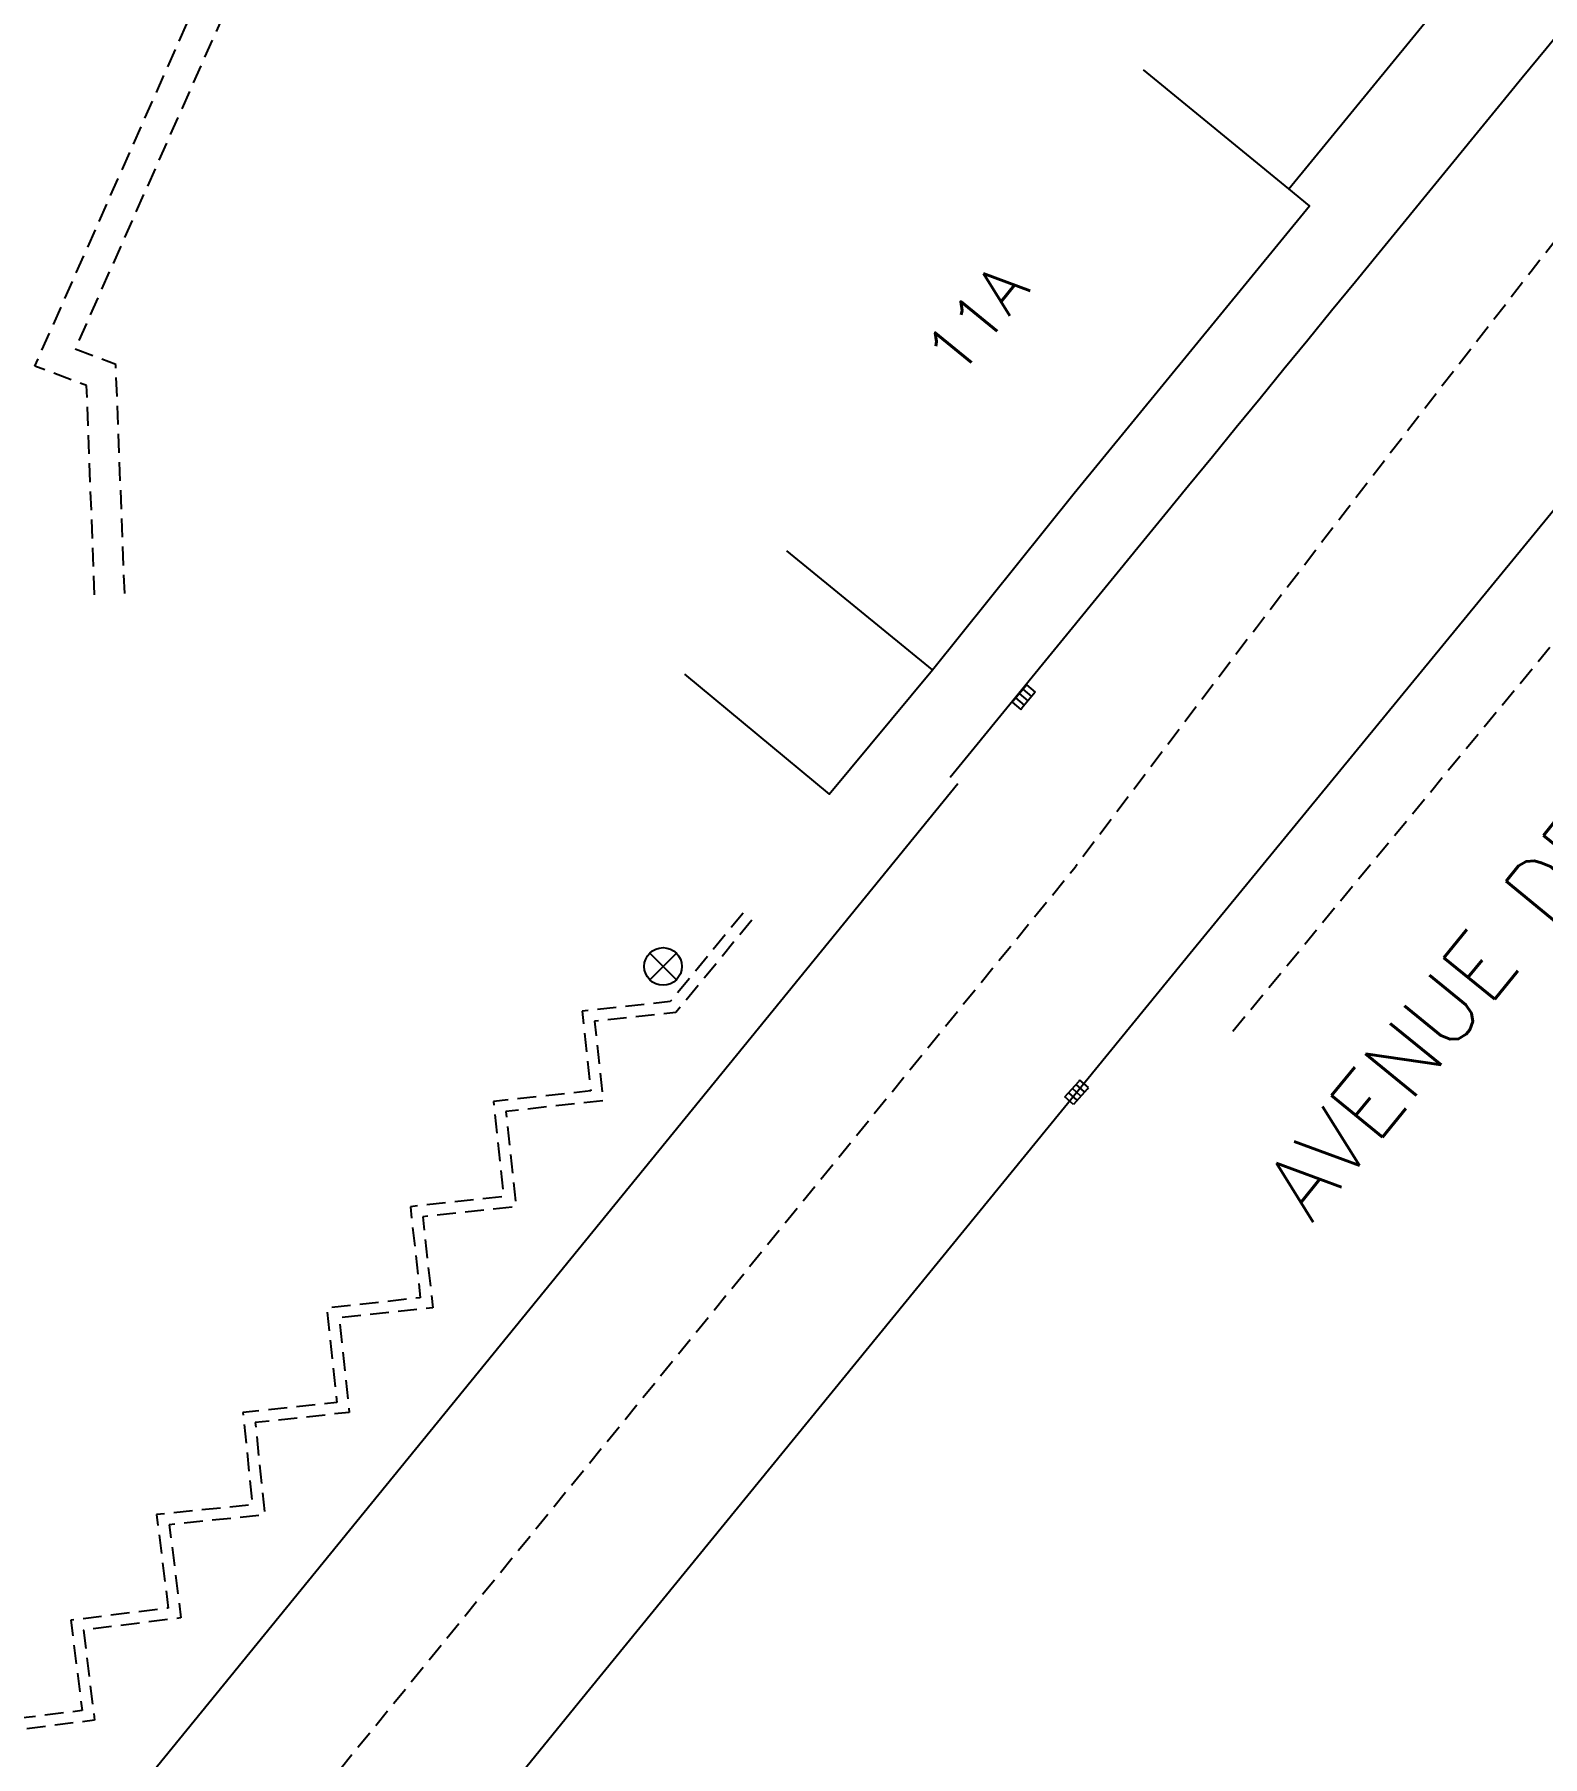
# Model space of a CAD drawing. Header units: millimetres. Extents: x 185000 to 186002, y 127000 to 128000.
# Drawn here: x 185121.41 to 185161.54, y 127562.47 to 127608.28 of the extents above; entities that cross this region are included whole.
import ezdxf
from ezdxf.enums import TextEntityAlignment as Align

# ---------------------------------------------------------------- set-up
doc = ezdxf.new("R2010")
doc.units = ezdxf.units.MM
doc.linetypes.add('DASHED', pattern=[0.75, 0.5, -0.25])
doc.layers.get('0').update_dxf_attribs({"linetype": 'CONTINUOUS'})
for name, color, linetype in [('W0001', 6, 'DASHED'), ('W0008', 7, 'CONTINUOUS'), ('W0100', 7, 'CONTINUOUS'), ('W0112', 1, 'DASHED'), ('W0400', 7, 'CONTINUOUS'), ('W0469', 7, 'CONTINUOUS'), ('W0989', 7, 'CONTINUOUS'), ('W0991', 7, 'CONTINUOUS'), ('W1102', 7, 'CONTINUOUS')]:
    doc.layers.add(name, color=color, linetype=linetype)
doc.styles.get("Standard").update_dxf_attribs({"font": 'romans.shx', "width": 0.85})

# ---------------------------------------------------------------- blocks, each defined once
blk = doc.blocks.new('T400')
for p, q in [((-0.15, 0.3), (0.15, 0.3)), ((-0.15, -0.25), (-0.15, 0.3)), ((-0.15, 0.15), (0.15, 0.15)), ((-0.15, 0), (0.15, 0)), ((0.15, 0.3), (0.15, -0.25)), ((-0.15, -0.15), (0.15, -0.15)), ((-0.15, -0.25), (-0.15, -0.3)), ((-0.15, -0.3), (0.15, -0.3)), ((0.15, -0.3), (0.15, -0.25))]:
    blk.add_line(p, q)
blk = doc.blocks.new('T469')
at = {"color": 0, "linetype": 'Continuous', "flags": 128}
for points in [[(-0.354, 0.354), (0.354, -0.354)], [(-0.354, -0.354), (0.354, 0.354)]]:
    blk.add_lwpolyline(points, dxfattribs=at)
at = {"color": 0, "linetype": 'Continuous'}
blk.add_circle((0, 0), 0.5, dxfattribs=at)

msp = doc.modelspace()

# ---------------------------------------------------------------- linework, layer by layer
at = {"layer": 'W0001'}
msp.add_lwpolyline([(185149.105, 127586.139, -0.01401), (185188.875, 127636.055, 0.016219), (185207.665, 127659.503, -0.003598), (185214.84, 127668.934, -0.000146), (185244.537, 127705.462, 0.000133), (185271.885, 127739.006, -0.020808), (185290.248, 127760.918, -0.00094), (185309.372, 127779.861, -0.001248), (185356.085, 127825.68, 0.003714), (185389.673, 127858.941, 0.028409), (185407.023, 127878.201, 0.077858), (185442.685, 127946.647)], format="xyb", dxfattribs=at)
at = {"layer": 'W0001', "flags": 128}
msp.add_lwpolyline([(185000, 127366.939), (185006.688, 127375.664), (185034.891, 127411.518), (185038.468, 127415.777), (185055.693, 127431.845), (185062.052, 127445.182), (185069.443, 127460.529), (185075.067, 127472.204), (185081.702, 127485.979), (185086.068, 127495.041), (185089.448, 127502.06), (185093.386, 127510.22), (185096.463, 127516.367), (185098.727, 127520.532), (185101.343, 127526.2), (185106.09, 127533.071), (185111.511, 127540.017), (185116.533, 127546.169), (185149.105, 127586.139)], dxfattribs=at)
at = {"layer": 'W0008'}
msp.add_lwpolyline([(185145.777, 127588.527, -0.000537), (185186.401, 127638.13, 0.016237), (185205.081, 127661.44, -0.00361), (185212.309, 127670.939, -0.000147), (185242.034, 127707.501, 0.000133), (185269.354, 127741.011, -0.020833), (185287.915, 127763.152, -0.000943), (185307.105, 127782.16, -0.001248), (185353.83, 127827.991, 0.003715), (185387.392, 127861.227, 0.028258), (185404.414, 127880.108, 0.031147), (185418.639, 127904.801, 0.031727), (185424.235, 127921.657, 0.225309), (185420.025, 127946.156, 0.102261), (185411.213, 127953.897, 0.095289)], format="xyb", dxfattribs=at)
msp.add_lwpolyline([(185152.241, 127583.939), (185175.615, 127612.431)], dxfattribs=at)
at = {"layer": 'W0008', "flags": 128}
for points in [[(185110.438, 127544.75), (185145.982, 127588.356)], [(185112.909, 127535.644), (185135.907, 127563.925), (185152.241, 127583.939)]]:
    msp.add_lwpolyline(points, dxfattribs=at)
at = {"layer": 'W0100'}
msp.add_lwpolyline([(185138.709, 127591.263), (185142.558, 127588.072), (185145.302, 127591.382), (185149.07, 127596.076), (185155.335, 127603.724), (185154.783, 127604.176), (185163.554, 127614.892), (185159.685, 127618.059)], dxfattribs=at)
at = {"layer": 'W0112', "flags": 128}
for points in [[(185123.011, 127593.378), (185122.795, 127598.941), (185121.421, 127599.459), (185156.165, 127677.715), (185160.739, 127688.22)], [(185123.81, 127593.409), (185123.574, 127599.502), (185122.496, 127599.909), (185156.898, 127677.393), (185161.472, 127687.901)], [(185140.267, 127584.908), (185138.326, 127582.551), (185135.98, 127582.297), (185136.21, 127580.178), (185133.619, 127579.897), (185133.893, 127577.365), (185131.412, 127577.096), (185131.675, 127574.671), (185129.182, 127574.401), (185129.455, 127571.889), (185126.957, 127571.619), (185127.207, 127569.164), (185124.66, 127568.904), (185124.97, 127566.417), (185122.376, 127566.094), (185122.675, 127563.691), (185120.196, 127563.383), (185120.505, 127560.904), (185118.074, 127560.601), (185118.272, 127558.163), (185115.785, 127557.96), (185116.03, 127555.412), (185113.555, 127555.174), (185113.762, 127552.681), (185111.28, 127552.436), (185111.564, 127549.947), (185109.046, 127549.68), (185109.312, 127547.193), (185106.876, 127546.909), (185107.066, 127544.464), (185104.669, 127544.277), (185104.87, 127541.7), (185102.396, 127541.431), (185102.665, 127538.953), (185100.166, 127538.574), (185100.543, 127536.084), (185098.107, 127535.687), (185098.506, 127533.242), (185096.039, 127532.735), (185096.544, 127530.278), (185094.084, 127529.751), (185094.613, 127527.281), (185092.183, 127526.651), (185092.819, 127524.202), (185090.385, 127523.464), (185091.116, 127521.109), (185088.713, 127520.325), (185089.498, 127517.921), (185087.17, 127517.111), (185087.96, 127514.737), (185085.638, 127513.94), (185086.396, 127511.576), (185084.017, 127510.715), (185084.827, 127508.415), (185082.454, 127507.615), (185083.298, 127505.081), (185081.828, 127502.113), (185079.381, 127501.187), (185080.142, 127498.928), (185077.84, 127498.071), (185078.585, 127495.669), (185076.184, 127494.829), (185077.044, 127492.486), (185074.795, 127491.661), (185075.571, 127489.302), (185073.161, 127488.51), (185073.995, 127486.141), (185071.648, 127485.327), (185072.453, 127482.958), (185070.043, 127482.139), (185070.906, 127479.817), (185068.555, 127478.944), (185069.49, 127476.426), (185069.165, 127475.694), (185066.712, 127474.895), (185067.436, 127472.555), (185064.792, 127471.737), (185065.828, 127469.498), (185065.67, 127469.425), (185065.754, 127469.233), (185063.591, 127468.363), (185064.412, 127466.068), (185064.039, 127465.935), (185063.717, 127466.894)], [(185140.498, 127584.718), (185138.479, 127582.266), (185136.311, 127582.031), (185136.54, 127579.912), (185133.949, 127579.631), (185134.224, 127577.099), (185131.743, 127576.83), (185132.005, 127574.405), (185129.513, 127574.135), (185129.785, 127571.623), (185127.285, 127571.352), (185127.536, 127568.896), (185124.996, 127568.636), (185125.304, 127566.156), (185122.711, 127565.833), (185123.01, 127563.431), (185120.531, 127563.122), (185120.839, 127560.643), (185118.396, 127560.339), (185118.596, 127557.888), (185116.113, 127557.686), (185116.357, 127555.143), (185113.878, 127554.904), (185114.085, 127552.412), (185111.612, 127552.167), (185111.897, 127549.681), (185109.376, 127549.413), (185109.642, 127546.93), (185107.197, 127546.644), (185107.389, 127544.188), (185104.992, 127544.002), (185105.192, 127541.433), (185102.727, 127541.165), (185102.995, 127538.7), (185100.507, 127538.323), (185100.884, 127535.835), (185098.452, 127535.439), (185098.848, 127533.006), (185096.393, 127532.502), (185096.897, 127530.046), (185094.44, 127529.52), (185094.966, 127527.063), (185092.549, 127526.436), (185093.176, 127524.018), (185093.192, 127524.001), (185090.761, 127523.265), (185091.49, 127520.916), (185089.092, 127520.133), (185089.875, 127517.734), (185087.548, 127516.925), (185088.338, 127514.549), (185086.014, 127513.751), (185086.77, 127511.392), (185084.399, 127510.534), (185085.211, 127508.228), (185082.833, 127507.426), (185083.622, 127505.059), (185082.045, 127501.874), (185079.758, 127501.009), (185080.519, 127498.749), (185078.21, 127497.889), (185078.958, 127495.481), (185076.571, 127494.646), (185077.429, 127492.308), (185075.171, 127491.479), (185075.949, 127489.111), (185073.545, 127488.321), (185074.378, 127485.957), (185072.028, 127485.141), (185072.834, 127482.77), (185070.432, 127481.954), (185071.292, 127479.641), (185068.941, 127478.767), (185069.814, 127476.416), (185069.385, 127475.45), (185067.086, 127474.701), (185067.811, 127472.357), (185065.209, 127471.552), (185066.226, 127469.352), (185066.063, 127469.276), (185066.154, 127469.07), (185063.971, 127468.193), (185064.796, 127465.887), (185063.852, 127465.549), (185063.432, 127466.799)]]:
    msp.add_lwpolyline(points, dxfattribs=at)
at = {"layer": 'W0112'}
msp.add_lwpolyline([(185170.809, 127602.962), (185153.24, 127581.689)], dxfattribs=at)
at = {"layer": 'W1102'}
for p, q in [((185154.783, 127604.176), (185150.915, 127607.345)), ((185145.302, 127591.382), (185141.427, 127594.542))]:
    msp.add_line(p, q, dxfattribs=at)

# ---------------------------------------------------------------- block references
at = {"layer": 'W0400'}
for p, rotation in [((185147.727, 127590.652), 320.5405892764585), ((185149.14, 127580.139), 138.2769712492667)]:
    msp.add_blockref('T400', p, dxfattribs=dict(at, rotation=rotation))
at = {"layer": 'W0469'}
msp.add_blockref('T469', (185138.135, 127583.488), dxfattribs=at)

# ---------------------------------------------------------------- texts
at = {"layer": 'W0989'}
msp.add_text('AVENUE DE LA PLANTE', height=1.75, rotation=50.8318, dxfattribs=at).set_placement((185163.09, 127587.469), align=Align.MIDDLE)
at = {"layer": 'W0991'}
msp.add_text('11A', height=1.25, rotation=50.6779, dxfattribs=at).set_placement((185146.47, 127600.699), align=Align.MIDDLE)

doc.saveas('drawing.dxf')
